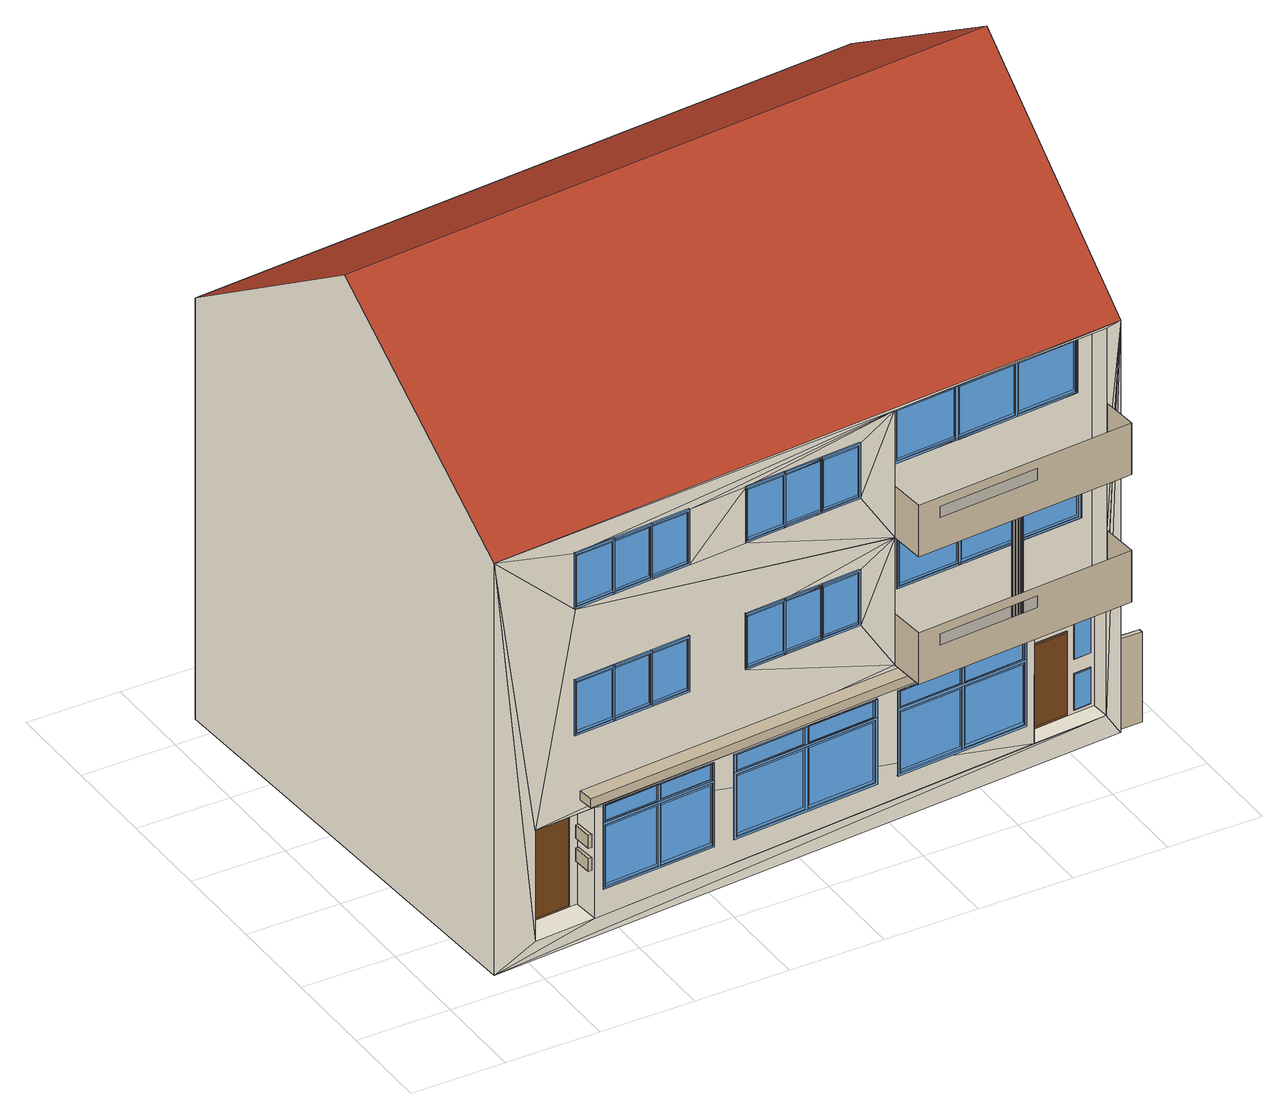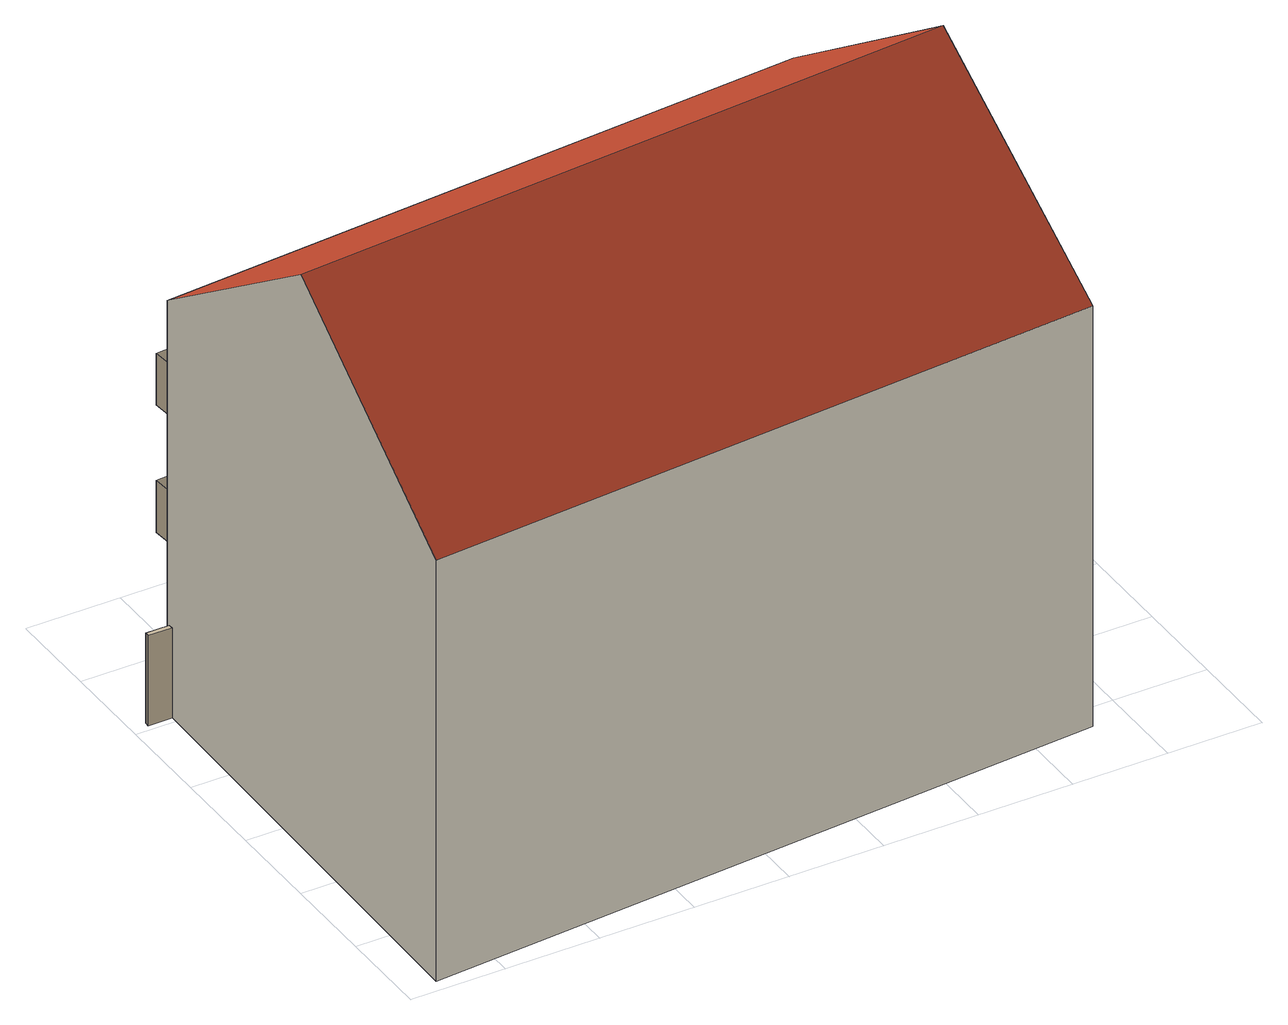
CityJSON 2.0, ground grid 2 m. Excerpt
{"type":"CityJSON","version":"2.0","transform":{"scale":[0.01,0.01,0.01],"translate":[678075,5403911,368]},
"CityObjects":{
"building1":{"type":"Building","attributes":{"dataAvailable":"Sufficient","measuredHeight":12.63},"children":["building1-1","building1-2","building1-3","building1-4","building1-5","building1-6"],"geometry":[{"type":"MultiSurface","lod":"3","boundaries":[[[0,1,2,3]],[[3,2,4,5]],[[6,7,1]],[[8,9,10,11,12,13,14,15]],[[16,0,17]],[[0,18,19]],[[1,0,20]],[[21,22,23,24,25,26]],[[27,22,1]],[[28,29,1]],[[30,31,7]],[[29,27,1]],[[32,33,29]],[[13,12,9,8,19,34]],[[35,28,1]],[[20,36,1]],[[37,38,39,40,41,42],[43,44,45,46]],[[29,28,35,7,42,47]],[[27,48,49,50]],[[7,35,1]],[[51,52,48]],[[22,21,34]],[[42,53,54,55,56,47],[57,58,59,60,61]],[[62,63,64]],[[0,3,5,65,18]],[[7,6,37,42]],[[66,31,30]],[[65,5,4,67]],[[36,6,1]],[[68,64,63]],[[52,51,15,14]],[[30,69,66]],[[69,17,66]],[[17,0,51]],[[70,62,69]],[[29,33,48]],[[48,27,29]],[[48,33,51]],[[51,0,19]],[[51,19,8,15]],[[62,64,17,69]],[[34,19,18]],[[1,22,71]],[[21,72,73,74,75,76,77,78,79,80,81,82,52,34]],[[66,33,55,54]],[[20,69,40,39]],[[83,84,85,33]],[[86,83,66]],[[69,20,70]],[[34,52,14,13]],[[87,86,66]],[[48,21,26,49],[88,89,90,91]],[[16,68,20]],[[92,87,66,17,51,33,85],[93,94,95,96,97,98,99,100,101]],[[68,63,20]],[[18,71,22]],[[33,66,83]],[[71,67,4,2,1]],[[63,102,20]],[[20,0,16]],[[34,18,22]],[[102,70,20]],[[75,74,103,104,105,72,21,48,52,82,106,107,79,78,108,109]],[[26,25,110,111,24,23,50,49],[112,113,114,115,116],[117,118,119,120],[121,122,123,124]],[[22,27,50,23]],[[125,126,127,128],[129,130,131,132]],[[131,130,133,134]],[[132,131,134,135]],[[128,127,10,11]],[[126,125,12,9]],[[125,128,11,12]],[[127,126,9,10]],[[9,12,11,10],[133,136,135,134]],[[129,132,135,136]],[[135,136,133,134]],[[130,129,136,133]],[[137,138,139,140],[141,142,143,144]],[[143,142,145,146]],[[144,143,146,147]],[[140,139,112,113]],[[138,137,114,116]],[[137,140,113,114]],[[139,138,116,112]],[[116,114,113,112],[145,148,147,146]],[[141,144,147,148]],[[147,148,145,146]],[[142,141,148,145]],[[149,150,151,152],[153,154,155,156]],[[155,154,157,158]],[[156,155,158,159]],[[152,151,124,121]],[[150,149,122,123]],[[149,152,121,122]],[[151,150,123,124]],[[123,122,121,124],[157,160,159,158]],[[153,156,159,160]],[[159,160,157,158]],[[154,153,160,157]],[[161,162,163,164]],[[161,164,165,166],[167,168,169,170]],[[171,172,173,174]],[[175,176,177,178],[179,180,181,182]],[[169,183,184,170]],[[185,176,175,186]],[[187,188,180,179]],[[189,190,191,192]],[[193,194,190,195]],[[183,184,196,197]],[[192,198,199,187,188,200,201,189]],[[166,193,162,161]],[[202,203,204,205]],[[188,198,181,180]],[[187,179,182,199]],[[168,197,183,169]],[[206,207,208,209,210,211,212,213]],[[214,173,172,215],[197,183,184,196]],[[182,179,180,181]],[[200,216,195,201]],[[217,218,219,220]],[[221,222,223,224]],[[217,225,221,218]],[[192,191,216,200,188,198]],[[222,178,177,226]],[[227,225,190,194]],[[196,167,170,184]],[[223,222,226,228]],[[195,190,189,201]],[[228,214,215,223]],[[199,182,181,198]],[[197,168,167,196]],[[224,221,225,227]],[[223,215,172,171]],[[164,163,194,165]],[[226,177,176,185]],[[194,193,166,165]],[[186,175,178,222]],[[174,173,214,228]],[[204,205,228,226]],[[228,205,207,208,209,210,224,223,171,174]],[[162,193,202,206,213,212,211,227,194,163]],[[205,207,206,202]],[[193,195,203,202]],[[219,204,226,185,186,222,221,218]],[[220,203,195,216,191,190,225,217]],[[229,230,231,232]],[[233,234,235,236]],[[233,236,237,238],[239,240,241,242]],[[204,203,220,219]],[[243,244,245,246]],[[238,213,234,233]],[[240,232,229,241]],[[247,248,60,249]],[[250,245,244,251],[232,229,230,231]],[[213,206,247,249,211,212,235,234]],[[236,235,212,237]],[[232,240,239,231]],[[246,245,250,208]],[[246,208,207,248,60,210,209,243]],[[231,239,242,230]],[[210,224,227,211]],[[209,251,244,243]],[[247,206,207,248]],[[60,210,211,249]],[[252,253,254,255]],[[252,255,256,257],[258,259,260,261]],[[262,263,264,265]],[[266,267,268,269],[270,271,272,273]],[[260,274,275,261]],[[276,267,266,277]],[[278,279,271,270]],[[280,281,282,283]],[[284,285,281,286]],[[274,275,287,288]],[[283,289,290,278,279,291,292,280]],[[257,284,253,252]],[[293,294,295,296]],[[279,289,272,271]],[[278,270,273,290]],[[259,288,274,260]],[[297,298,299,300,301,302,303,304]],[[305,264,263,306],[288,274,275,287]],[[273,270,271,272]],[[291,307,286,292]],[[308,16,17,309]],[[310,311,312,313]],[[308,314,310,16]],[[283,282,307,291,279,289]],[[311,269,268,315]],[[316,314,281,285]],[[287,258,261,275]],[[312,311,315,317]],[[286,281,280,292]],[[317,305,306,312]],[[290,273,272,289]],[[288,259,258,287]],[[313,310,314,316]],[[312,306,263,262]],[[255,254,285,256]],[[315,268,267,276]],[[285,284,257,256]],[[277,266,269,311]],[[265,264,305,317]],[[318,295,296,317,315]],[[317,296,298,299,300,301,313,312,262,265]],[[253,284,293,319,297,304,303,302,320,316,285,254]],[[296,298,319,293]],[[284,286,294,293]],[[17,318,315,276,277,311,310,16]],[[309,294,286,307,282,281,314,308]],[[321,322,323,324]],[[325,326,327,328]],[[325,328,329,330],[331,332,333,334]],[[318,295,294,309,17]],[[335,336,337,338]],[[330,339,304,326,325]],[[332,324,321,333]],[[340,64,68,341]],[[342,337,336,343],[324,321,322,323]],[[304,339,319,297,340,341,302,320,344,303,327,326]],[[328,327,303,344,329]],[[319,298,297]],[[324,332,331,323]],[[338,337,342,299]],[[338,299,298,64,68,301,300,335]],[[323,331,334,322]],[[302,301,313,316,320]],[[300,343,336,335]],[[340,297,298,64]],[[68,301,302,341]],[[345,346,347,348]],[[345,348,349,350],[351,352,353,354]],[[355,356,357,358]],[[359,360,361,362],[363,364,365,366]],[[353,367,368,354]],[[369,360,359,370]],[[371,372,364,363]],[[373,374,375,376]],[[377,378,374,379]],[[367,368,380,381]],[[376,382,383,371,372,384,385,373]],[[350,377,346,345]],[[386,387,388,97]],[[372,382,365,364]],[[371,363,366,383]],[[352,381,367,353]],[[389,390,391,392,393,394,395,396]],[[397,357,356,398],[381,367,368,380]],[[366,363,364,365]],[[384,399,379,385]],[[400,100,99,401]],[[93,402,403,404]],[[400,405,93,100]],[[376,375,399,384,372,382]],[[402,362,361,406]],[[407,405,374,378]],[[380,351,354,368]],[[403,402,406,408]],[[379,374,373,385]],[[408,397,398,403]],[[383,366,365,382]],[[381,352,351,380]],[[404,93,405,407]],[[403,398,356,355]],[[348,347,378,349]],[[406,361,360,369]],[[378,377,350,349]],[[370,359,362,402]],[[358,357,397,408]],[[409,388,97,408,406]],[[408,97,390,391,392,393,404,403,355,358]],[[346,377,386,410,389,396,395,394,411,407,378,347]],[[97,390,410,386]],[[377,379,387,386]],[[99,409,406,369,370,402,93,100]],[[401,387,379,399,375,374,405,400]],[[412,413,414,415]],[[416,417,418,419]],[[416,419,420,421],[422,423,424,425]],[[409,388,387,401,99]],[[426,427,428,429]],[[421,430,396,417,416]],[[423,415,412,424]],[[431,96,94,432]],[[433,428,427,434],[415,412,413,414]],[[396,430,410,389,431,432,394,411,435,395,418,417]],[[419,418,395,435,420]],[[410,390,389]],[[415,423,422,414]],[[429,428,433,391]],[[429,391,390,96,94,393,392,426]],[[414,422,425,413]],[[394,393,404,407,411]],[[392,434,427,426]],[[431,389,390,96]],[[94,393,394,432]],[[436,437,438,439]],[[436,439,440,441],[442,443,444,445]],[[446,447,448,449]],[[450,451,452,453],[454,455,456,457]],[[444,458,459,445]],[[460,451,450,461]],[[462,463,455,454]],[[464,465,466,467]],[[468,469,465,470]],[[458,459,471,472]],[[467,473,474,462,463,475,476,464]],[[441,468,437,436]],[[477,478,479,480]],[[463,473,456,455]],[[462,454,457,474]],[[443,472,458,444]],[[481,482,483,484,485,486,487,488]],[[489,448,447,490],[472,458,459,471]],[[457,454,455,456]],[[475,491,470,476]],[[492,92,85,493]],[[494,495,496,497]],[[492,498,494,92]],[[467,466,491,475,463,473]],[[495,453,452,499]],[[500,498,465,469]],[[471,442,445,459]],[[496,495,499,501]],[[470,465,464,476]],[[501,489,490,496]],[[474,457,456,473]],[[472,443,442,471]],[[497,494,498,500]],[[496,490,447,446]],[[439,438,469,440]],[[499,452,451,460]],[[469,468,441,440]],[[461,450,453,495]],[[449,448,489,501]],[[502,479,480,501,499]],[[501,480,482,483,484,485,497,496,446,449]],[[437,468,477,481,488,487,486,500,469,438]],[[480,482,481,477]],[[468,470,478,477]],[[85,502,499,460,461,495,494,92]],[[493,478,470,491,466,465,498,492]],[[503,504,505,506]],[[507,508,509,510]],[[507,510,511,512],[513,514,515,516]],[[502,479,478,493,85]],[[517,518,519,520]],[[512,488,508,507]],[[514,506,503,515]],[[521,83,86,522]],[[523,519,518,524],[506,503,504,505]],[[488,481,521,522,486,487,509,508]],[[510,509,487,511]],[[506,514,513,505]],[[520,519,523,483]],[[520,483,482,83,86,485,484,517]],[[505,513,516,504]],[[485,497,500,486]],[[484,524,518,517]],[[521,481,482,83]],[[86,485,486,522]],[[525,526,81,80],[527,528,529,530,531,532,533,534]],[[535,536,537,538]],[[539,540,541,542],[543,544,545,546]],[[547,548,549,550],[551,552,553,554,555,556,557,558]],[[544,545,546,543]],[[550,80,525,547]],[[559,560,561,535,536,562,563,564]],[[80,550,549,81]],[[536,560,565,537]],[[566,543,544,567]],[[535,538,568,561]],[[562,558,557,563]],[[561,568,565,560]],[[532,569,570,533]],[[548,526,81,549]],[[543,566,571,546]],[[533,570,572,530]],[[528,540,539,529]],[[553,556,573,574]],[[534,533,530,529]],[[534,542,541,527]],[[557,552,564,563]],[[559,551,558,562,536,560]],[[530,572,575,531]],[[529,539,542,534]],[[546,571,576,545]],[[577,554,553,574]],[[568,538,537,565]],[[564,552,551,559]],[[556,553,552,557]],[[578,555,554,577]],[[531,575,569,532]],[[573,556,555,578]],[[567,544,545,576]],[[569,575,572,570],[538,537,565,568]],[[578,577,574,573],[571,566,567,576]],[[527,541,540,528]],[[579,580,581,582]],[[583,584,585,586],[587,588,589,590]],[[579,582,591,592],[593,594,595,596]],[[592,597,580,579]],[[598,599,600,601]],[[595,602,603,596]],[[604,605,606,607]],[[608,584,583,609]],[[597,610,599,611]],[[601,612,613,614,615,616,617,598]],[[618,593,596,603]],[[619,594,593,618]],[[615,612,589,588]],[[614,615,588,587]],[[602,603,618,619]],[[525,547,548,526]],[[620,621,548,547],[600,599,610,581,580,597,611,622]],[[613,590,589,612]],[[594,619,602,595]],[[582,581,610,591]],[[623,624,625,626]],[[601,600,622,616,615,612]],[[614,587,590,613]],[[627,585,584,608]],[[609,583,586,628]],[[607,606,624,623]],[[590,587,588,589]],[[547,525,107,620]],[[611,599,598,617]],[[624,606,605,625],[619,602,603,618]],[[626,625,605,604]],[[626,628,627,623]],[[107,106,526,525],[604,607,623,627,608,609,628,626]],[[628,586,585,627]],[[610,597,592,591]],[[621,106,526,548]],[[616,622,611,617]],[[106,621,620,107]],[[629,630,631,632],[633,634,635,636]],[[637,638,639,640]],[[641,642,643,644]],[[645,105,646,647]],[[648,630,629,649]],[[650,651,634,633]],[[650,633,636,652]],[[105,645,653,73]],[[651,654,635,634]],[[655,656,657,658]],[[659,660,656,655]],[[644,654,652,650,651,661,662,641]],[[663,664,665,666]],[[660,667,642,668]],[[638,639,669,670]],[[671,632,631,672]],[[647,673,653,645],[643,642,667,657,656,660,668,674]],[[675,670,638,637]],[[652,636,635,654]],[[676,665,664,677],[670,638,639,669]],[[646,678,73,105],[663,666,679,672,648,649,671,680]],[[655,658,681,659],[682,675,637,640]],[[644,643,674,661,651,654]],[[668,642,641,662]],[[670,675,682,669]],[[669,682,640,639]],[[658,657,667,681]],[[679,676,677,680]],[[661,674,668,662]],[[680,677,664,663]],[[680,671,672,679]],[[672,631,630,648]],[[667,660,659,681]],[[636,633,634,635]],[[673,678,73,653]],[[666,665,676,679]],[[649,629,632,671]],[[683,684,685,686]],[[687,688,689,690]],[[691,692,693,694]],[[695,696,697,698]],[[699,700,701,702]],[[703,704,705,706]],[[707,708,696,695,687,688]],[[697,709,710,698]],[[711,712,673,647],[708,709,699,713,714,700,697,696]],[[715,694,703,716]],[[647,646,104,711]],[[717,718,719,720]],[[716,721,722,715]],[[712,103,678,673]],[[104,103,678,646],[723,724,716,703,706,691,694,715]],[[686,685,689,688]],[[715,722,725,723]],[[720,719,726,727]],[[728,713,699,702]],[[724,729,721,716]],[[718,717,730,731]],[[103,712,711,104]],[[685,684,690,689]],[[721,729,725,722],[717,730,727,720]],[[694,693,704,703]],[[646,647,673,678]],[[683,687,690,684]],[[730,727,720,717]],[[701,700,714,732]],[[710,709,708,707]],[[707,688,686,683,687,695,698,710]],[[692,705,704,693],[684,690,689,685]],[[723,725,729,724]],[[731,730,727,726]],[[732,728,702,701],[719,718,731,726]],[[706,705,692,691]],[[700,699,709,697]],[[732,714,713,728]],[[733,734,735,736],[737,738,739,740]],[[739,738,741,742]],[[740,739,742,743]],[[736,735,110,111]],[[734,733,24,25]],[[733,736,111,24]],[[735,734,25,110]],[[25,24,111,110],[741,744,743,742]],[[737,740,743,744]],[[743,744,741,742]],[[738,737,744,741]],[[745,746,747,748]],[[749,750,751,752],[746,747,753,754]],[[755,76,756,757]],[[76,755,758,77]],[[759,760,761,762]],[[759,763,764,760]],[[763,765,766,764]],[[747,753,754,746]],[[767,750,749,768]],[[746,745,769,754]],[[754,769,770,753]],[[771,772,773,774]],[[768,749,752,775]],[[776,777,778,779]],[[780,781,782,783,763,765]],[[783,782,771,774]],[[784,785,786,787]],[[761,760,764,766]],[[788,789,77,758]],[[790,791,792,793]],[[775,752,751,794]],[[775,779,790,768]],[[795,796,784,787]],[[786,785,797,798]],[[794,751,750,767]],[[793,792,777,776]],[[798,797,796,795]],[[748,747,753,770]],[[762,761,766,765]],[[779,778,791,790]],[[757,788,758,755],[781,772,784,796,797,785,771,782]],[[756,789,77,76],[794,767,768,790,793,776,779,775]],[[777,792,791,778],[760,764,766,761]],[[798,795,787,786],[769,745,748,770]],[[773,772,781,780]],[[780,765,762,759,763,783,774,773]],[[785,784,772,771]],[[757,756,109,799]],[[800,801,802,803]],[[756,757,788,789]],[[804,805,806,807]],[[808,809,810,811],[805,806,812,813]],[[109,108,789,756],[814,815,816,817,818,819,820,821]],[[803,822,823,824,825,826,827,800]],[[825,822,828,829]],[[824,830,831,823]],[[824,825,829,830]],[[806,812,813,805]],[[832,833,834,835]],[[799,836,788,757],[802,801,837,834,833,838,839,840]],[[835,834,837,841]],[[831,830,829,828]],[[826,840,839,827]],[[837,838,842,841]],[[817,843,844,818]],[[836,108,789,788]],[[839,801,800,827]],[[823,831,828,822]],[[819,845,846,820]],[[815,809,808,816]],[[816,808,811,821]],[[821,811,810,814]],[[108,836,799,109]],[[820,846,843,817]],[[805,804,847,813]],[[821,820,817,816]],[[803,802,840,826,825,822]],[[813,847,848,812]],[[845,844,843,846],[830,829,828,831]],[[832,835,841,842],[847,804,807,848]],[[818,844,845,819]],[[838,837,801,839]],[[807,806,812,848]],[[814,810,809,815]],[[842,838,833,832]],[[849,850,851,852]],[[849,852,853,854],[855,856,857,858]],[[859,860,861,862]],[[863,864,865,866],[867,868,869,870]],[[857,871,872,858]],[[873,864,863,874]],[[875,876,868,867]],[[877,878,879,880]],[[881,882,878,883]],[[871,872,884,885]],[[880,886,887,875,876,888,889,877]],[[854,881,850,849]],[[890,891,892,893]],[[876,886,869,868]],[[875,867,870,887]],[[856,885,871,857]],[[894,895,896,897,898,899,900,901]],[[902,861,860,903],[885,871,872,884]],[[870,867,868,869]],[[888,904,883,889]],[[905,45,44,906]],[[907,908,909,910]],[[905,911,907,45]],[[880,879,904,888,876,886]],[[908,866,865,912]],[[913,911,878,882]],[[884,855,858,872]],[[909,908,912,914]],[[883,878,877,889]],[[914,902,903,909]],[[887,870,869,886]],[[885,856,855,884]],[[910,907,911,913]],[[909,903,860,859]],[[852,851,882,853]],[[912,865,864,873]],[[882,881,854,853]],[[874,863,866,908]],[[862,861,902,914]],[[915,892,893,914,912]],[[914,893,895,896,897,898,910,909,859,862]],[[850,881,890,894,901,900,899,913,882,851]],[[893,895,894,890]],[[881,883,891,890]],[[44,915,912,873,874,908,907,45]],[[906,891,883,904,879,878,911,905]],[[916,917,918,919]],[[920,921,922,923]],[[920,923,924,925],[926,927,928,929]],[[915,892,891,906,44]],[[930,931,932,933]],[[925,901,921,920]],[[927,919,916,928]],[[934,43,46,935]],[[936,932,931,937],[919,916,917,918]],[[901,894,934,935,899,900,922,921]],[[923,922,900,924]],[[919,927,926,918]],[[933,932,936,896]],[[933,896,895,43,46,898,897,930]],[[918,926,929,917]],[[898,910,913,899]],[[897,937,931,930]],[[934,894,895,43]],[[46,898,899,935]],[[938,939,940,941],[942,943,944,945]],[[944,943,946,947]],[[945,944,947,948]],[[941,940,118,119]],[[939,938,120,117]],[[938,941,119,120]],[[940,939,117,118]],[[117,120,119,118],[946,949,948,947]],[[942,945,948,949]],[[948,949,946,947]],[[943,942,949,946]],[[950,951,952,953]],[[950,953,954,955],[956,957,958,959]],[[960,961,962,963]],[[964,965,966,967],[968,969,970,971]],[[958,972,973,959]],[[974,965,964,975]],[[976,977,969,968]],[[978,979,980,981]],[[982,983,979,984]],[[972,973,985,986]],[[981,987,988,976,977,989,990,978]],[[955,982,951,950]],[[991,992,993,994]],[[977,987,970,969]],[[976,968,971,988]],[[957,986,972,958]],[[995,996,997,998,999,1000,1001,1002]],[[1003,962,961,1004],[986,972,973,985]],[[971,968,969,970]],[[989,1005,984,990]],[[1006,63,62,1007]],[[1008,1009,1010,1011]],[[1006,1012,1008,63]],[[981,980,1005,989,977,987]],[[1009,967,966,1013]],[[1014,1012,979,983]],[[985,956,959,973]],[[1010,1009,1013,1015]],[[984,979,978,990]],[[1015,1003,1004,1010]],[[988,971,970,987]],[[986,957,956,985]],[[1011,1008,1012,1014]],[[1010,1004,961,960]],[[953,952,983,954]],[[1013,966,965,974]],[[983,982,955,954]],[[975,964,967,1009]],[[963,962,1003,1015]],[[1016,993,994,1015,1013]],[[1015,994,996,997,998,999,1011,1010,960,963]],[[951,982,991,995,1002,1001,1000,1014,983,952]],[[994,996,995,991]],[[982,984,992,991]],[[62,1016,1013,974,975,1009,1008,63]],[[1007,992,984,1005,980,979,1012,1006]],[[1017,1018,1019,1020]],[[1021,1022,1023,1024]],[[1021,1024,1025,1026],[1027,1028,1029,1030]],[[1016,993,992,1007,62]],[[1031,1032,1033,1034]],[[1026,1002,1022,1021]],[[1028,1020,1017,1029]],[[1035,70,102,1036]],[[1037,1033,1032,1038],[1020,1017,1018,1019]],[[1002,995,1035,1036,1000,1001,1023,1022]],[[1024,1023,1001,1025]],[[1020,1028,1027,1019]],[[1034,1033,1037,997]],[[1034,997,996,70,102,999,998,1031]],[[1019,1027,1030,1018]],[[999,1011,1014,1000]],[[998,1038,1032,1031]],[[1035,995,996,70]],[[102,999,1000,1036]],[[18,65,67,71]],[[36,20,39,38]],[[7,31,53,42]],[[53,31,66,54]],[[6,36,38,37]],[[30,7,42,41]],[[32,56,55,33]],[[32,29,47,56]],[[69,30,41,40]]],"semantics":{"surfaces":[{"type":"RoofSurface","klumMaterialClass":"Ceramic","klumMaterialIndex":"D105","materialUncertainty":"0.3"},{"type":"WallSurface","klumMaterialClass":"Plaster","klumMaterialIndex":"I202","materialUncertainty":"0.3"},{"type":"WallSurface","klumMaterialClass":"Granite","klumMaterialIndex":"F001"},{"type":"WallSurface"},{"type":"Door","frameMaterialClass":"Plastic","frameMaterialUncertainty":"0.3","paneMaterialClass":"Glass"},{"type":"Window","frameMaterialClass":"Plastic","frameMaterialUncertainty":"0.3","paneMaterialClass":"Glass","_cityeditor_layer":"Unclassified.LoD3"},{"type":"Window","frameMaterialClass":"Plastic","frameMaterialUncertainty":"0.3","paneMaterialClass":"Glass"},{"type":"Door","frameMaterialClass":"Plastic","frameMaterialUncertainty":"0.3","paneMaterialClass":"Glass","_cityeditor_layer":"Unclassified.LoD3"},{"type":"GroundSurface"},{"type":"OuterCeilingSurface"},{"type":"OuterFloorSurface"}],"values":[0,0,1,2,1,1,3,3,3,3,3,3,3,3,3,3,3,3,3,3,3,3,3,3,3,3,3,3,3,3,3,3,3,1,1,1,1,1,1,2,1,1,1,2,1,1,1,1,1,2,1,2,1,1,1,1,1,1,1,1,1,1,2,2,2,4,4,4,4,4,4,4,4,4,4,4,5,5,5,5,5,5,5,5,5,5,5,5,5,5,5,5,5,5,5,5,5,5,5,5,5,5,5,5,5,5,5,5,5,5,5,5,5,5,5,5,5,5,5,5,5,5,5,5,5,5,5,5,5,5,5,5,5,5,5,5,5,5,5,5,5,5,5,5,5,5,5,5,5,5,5,5,5,5,5,5,5,5,5,5,5,5,5,5,5,5,5,5,5,5,5,5,5,5,5,5,5,5,5,5,5,5,5,5,5,5,5,5,5,5,5,5,5,5,5,5,5,5,5,5,5,5,5,5,5,5,5,5,5,5,5,5,5,5,5,5,5,5,5,5,5,5,5,5,5,5,5,5,5,5,5,5,5,5,5,5,5,5,5,5,5,5,5,5,5,5,5,5,5,5,5,5,5,5,5,5,5,5,5,5,5,5,5,5,5,5,5,5,5,5,5,5,5,5,5,5,5,5,5,5,5,5,5,5,5,5,5,5,5,5,5,5,5,5,5,5,5,5,5,5,5,5,5,5,5,5,5,5,5,5,5,5,5,5,5,5,5,5,5,5,5,5,5,5,5,5,5,5,5,5,5,5,5,5,5,5,5,5,5,5,5,5,5,5,5,5,5,5,5,5,5,5,5,5,5,5,5,5,5,5,5,5,5,5,5,5,5,5,5,5,5,5,5,5,5,5,5,5,5,5,5,5,5,5,5,5,5,5,5,5,5,5,5,5,5,5,5,5,5,5,5,5,5,5,5,5,5,5,5,5,5,5,5,5,5,5,5,5,5,5,5,5,5,5,5,5,5,5,5,5,5,5,5,5,5,6,6,6,6,6,6,6,6,6,6,6,6,6,6,6,6,6,6,6,6,6,6,6,6,6,6,6,6,6,6,6,6,6,6,6,6,6,6,6,6,6,6,6,6,6,6,6,6,6,6,6,6,6,6,6,6,6,6,6,6,6,6,6,6,6,6,6,6,6,6,6,6,6,6,6,7,7,7,7,7,7,7,7,7,7,7,6,6,6,6,6,6,6,6,6,6,6,6,6,6,6,6,6,6,6,6,6,6,6,6,6,6,6,6,6,6,6,6,6,6,6,6,6,6,6,6,6,6,6,6,6,6,6,6,6,6,6,6,6,6,6,6,6,6,6,6,6,6,6,6,6,6,6,6,6,6,6,6,6,6,6,5,5,5,5,5,5,5,5,5,5,5,5,5,5,5,5,5,5,5,5,5,5,5,5,5,5,5,5,5,5,5,5,5,5,5,5,5,5,5,5,5,5,5,5,5,5,5,5,5,5,5,5,5,5,5,5,5,5,5,5,5,5,5,5,5,5,5,5,5,5,5,5,5,5,5,5,5,5,5,5,5,5,5,5,5,5,5,5,5,5,5,5,5,5,5,5,5,5,5,5,5,5,5,5,5,5,5,5,5,5,5,5,5,5,5,5,5,5,5,5,5,5,5,5,5,5,5,5,5,5,5,5,5,5,5,5,5,5,5,5,5,8,9,9,9,9,10,10,10,10]}}]},
"building1-1":{"type":"BuildingInstallation","attributes":{"klumMaterialClass":"Plaster","klumMaterialIndex":"I101","materialUncertainty":"0.3","_cityeditor_layer":"Unclassified.LoD3","relationToConstruction":"outside"},"parents":["building1"],"geometry":[{"type":"MultiSurface","lod":"3","boundaries":[[[1039,1040,33,1041]],[[35,1042,1043,28]],[[1039,1041,1043,1042],[1044,1045,1046,1047]],[[32,33,1041,1043,28]]]}]},
"building1-2":{"type":"BuildingInstallation","attributes":{"klumMaterialClass":"Plaster","klumMaterialIndex":"I202","materialUncertainty":"0.3","_cityeditor_layer":"Unclassified.LoD3","relationToConstruction":"outside"},"parents":["building1"],"geometry":[{"type":"MultiSurface","lod":"3","boundaries":[[[1048,1049,1050,1051]],[[1050,1052,1053,1051]],[[1049,1054,1052,1050]],[[1054,1049,1048,1055]],[[1054,1055,1053,1052]],[[1055,1048,1051,1053]]]}]},
"building1-3":{"type":"BuildingInstallation","attributes":{"klumMaterialClass":"Plaster","klumMaterialIndex":"I101","materialUncertainty":"0.3","_cityeditor_layer":"Unclassified.LoD3","relationToConstruction":"outside"},"parents":["building1"],"geometry":[{"type":"MultiSurface","lod":"3","boundaries":[[[1056,1057,69,1058]],[[1059,1060,1061,1062]],[[69,1062,1061,1058],[1063,1064,1065,1066,1067,1068,1069,1070,1071,1072,1073,1074,1075,1076,1077,1078,1079,1080,1081,1082,1083,1084,1085,1086]],[[1056,1058,1061,1060],[1087,1088,1089,1090]],[[1091,1092,1093,1094,1095,1096,1097,1098,1099,1100,1101,1102,1103,1104,1105,1106,1107,1108,1109,1110,1111,1112,1113,1114]],[[1064,1063,1092,1091]],[[1063,1086,1093,1092]],[[1086,1085,1094,1093]],[[1085,1084,1095,1094]],[[1084,1083,1096,1095]],[[1083,1082,1097,1096]],[[1082,1081,1098,1097]],[[1081,1080,1099,1098]],[[1080,1079,1100,1099]],[[1079,1078,1101,1100]],[[1078,1077,1102,1101]],[[1077,1076,1103,1102]],[[1076,1075,1104,1103]],[[1075,1074,1105,1104]],[[1074,1073,1106,1105]],[[1073,1072,1107,1106]],[[1072,1071,1108,1107]],[[1071,1070,1109,1108]],[[1070,1069,1110,1109]],[[1069,1068,1111,1110]],[[1068,1067,1112,1111]],[[1067,1066,1113,1112]],[[1066,1065,1114,1113]],[[1065,1064,1091,1114]]]}]},
"building1-4":{"type":"BuildingInstallation","attributes":{"materialUncertainty":"1","relationToConstruction":"outside"},"parents":["building1"],"geometry":[{"type":"MultiSurface","lod":"3","boundaries":[[[1115,1116,1117,1118]],[[1117,1116,1119,1120]],[[1118,1117,1120,1121]],[[1119,1122,1121,1120]],[[1116,1115,1122,1119]],[[1115,1118,1121,1122]]]}]},
"building1-5":{"type":"BuildingInstallation","attributes":{"materialUncertainty":"0.3","materialClass":"Metal","materialName":"Aluminium","_cityeditor_layer":"Unclassified.LoD3","relationToConstruction":"outside"},"parents":["building1"],"geometry":[{"type":"MultiSurface","lod":"3","boundaries":[[[1123,1124,1125,1126]],[[1126,1125,1127,1128]],[[1129,1123,1126,1128]],[[1130,1129,1128,1127]],[[1124,1130,1127,1125]]]}]},
"building1-6":{"type":"BuildingInstallation","attributes":{"materialUncertainty":"0.3","materialClass":"Metal","materialName":"Aluminium","relationToConstruction":"outside"},"parents":["building1"],"geometry":[{"type":"MultiSurface","lod":"3","boundaries":[[[1131,1132,1133,1134]],[[1135,1136,1137,1138]],[[1136,1131,1134,1137]],[[1134,1133,1138,1137]],[[1132,1135,1138,1133]]]}]}
},
"vertices":[
[126,56,947],[1514,166,947],[1522,668,1301],[100,555,1301],[1529,1171,966],[74,1055,966],[1484,164,942],[1484,164,661],[211,119,79],[233,121,79],[233,121,280],[326,128,280],[326,128,79],[343,129,79],[343,129,323],[211,119,323],[305,70,900],[305,70,777],[126,56,38],[216,63,79],[1013,126,942],[1322,151,88],[1482,164,88],[1479,203,88],[1420,199,88],[1330,191,88],[1319,190,88],[1482,164,327],[1484,164,381],[1484,164,380],[1031,128,662],[1031,128,661],[1031,128,381],[1013,126,381],[348,73,79],[1484,164,495],[1031,128,942],[1480,213,942],[1027,177,942],[1009,176,942],[1009,176,662],[1027,177,662],[1480,213,661],[1449,211,783],[1043,178,783],[1043,178,906],[1449,211,906],[1480,213,380],[1322,151,327],[1319,190,327],[1479,203,327],[216,63,323],[348,73,323],[1027,177,661],[1009,176,661],[1009,176,381],[1027,177,381],[1457,211,505],[1052,179,505],[1052,179,628],[1455,211,628],[1457,211,628],[684,100,777],[684,100,900],[558,90,777],[74,1055,38],[1013,126,661],[1529,1171,38],[558,90,900],[1013,126,662],[937,120,777],[1514,166,38],[1140,137,132],[1021,127,132],[1021,127,161],[975,123,172],[975,123,132],[657,98,132],[657,98,248],[613,94,259],[613,94,134],[368,75,134],[368,75,318],[937,120,497],[770,107,497],[684,100,497],[937,120,620],[770,107,620],[1319,187,134],[1322,154,134],[1322,154,319],[1319,187,319],[684,100,620],[389,77,620],[558,90,620],[558,90,534],[558,90,497],[392,77,497],[391,77,497],[305,70,497],[305,70,620],[369,75,620],[937,120,900],[1021,127,319],[1306,150,319],[1306,150,132],[368,75,319],[613,94,319],[657,98,319],[975,123,319],[1330,191,274],[1420,199,274],[1330,191,319],[1474,203,319],[1474,203,288],[1405,197,288],[1330,191,288],[1435,200,206],[1435,200,286],[1472,203,286],[1472,203,206],[1472,203,174],[1472,203,94],[1435,200,94],[1435,200,174],[324,145,79],[231,138,79],[231,138,280],[324,145,280],[233,138,83],[323,145,83],[323,145,276],[233,138,276],[324,128,83],[324,128,276],[234,121,276],[234,121,83],[1473,220,288],[1330,208,288],[1330,208,319],[1473,220,319],[1332,209,288],[1471,220,288],[1471,220,319],[1332,209,319],[1472,203,288],[1472,203,319],[1333,192,319],[1333,192,288],[1471,220,94],[1434,217,94],[1434,217,174],[1471,220,174],[1434,217,96],[1471,220,96],[1471,220,172],[1434,217,172],[1472,203,96],[1472,203,172],[1436,200,172],[1436,200,96],[1318,208,509],[1317,210,509],[1317,210,624],[1318,208,624],[1188,197,624],[1188,197,509],[1314,207,619],[1314,207,514],[1193,198,514],[1193,198,619],[1318,200,624],[1318,203,624],[1318,203,509],[1318,200,509],[1053,182,624],[1053,182,509],[1184,192,509],[1184,192,624],[1181,192,514],[1056,182,514],[1056,182,619],[1181,192,619],[1193,193,514],[1193,193,619],[1053,179,509],[1053,179,624],[1180,197,514],[1054,187,514],[1184,197,624],[1184,200,624],[1054,189,624],[1054,187,624],[1188,200,509],[1188,200,624],[1184,200,509],[1314,203,619],[1314,203,514],[1054,187,619],[1180,197,619],[1054,187,509],[1184,197,509],[1188,200,505],[1184,200,505],[1185,190,505],[1189,190,505],[1321,211,505],[1322,201,505],[1322,201,509],[1322,201,624],[1322,201,628],[1321,211,628],[1321,211,624],[1321,211,509],[1189,192,509],[1189,192,624],[1054,189,509],[1049,189,628],[1049,179,628],[1049,179,505],[1049,189,505],[1185,190,628],[1185,190,624],[1189,190,624],[1189,190,628],[1183,200,628],[1185,190,509],[1188,200,628],[1189,190,509],[1326,203,514],[1326,203,619],[1447,213,619],[1447,213,514],[1451,218,509],[1450,221,509],[1450,221,624],[1451,218,624],[1321,208,624],[1321,208,509],[1447,218,619],[1447,218,514],[1326,208,514],[1326,208,619],[1451,211,624],[1451,213,624],[1451,213,509],[1451,211,509],[1454,221,505],[1455,211,505],[1454,221,628],[1322,203,509],[1322,203,624],[472,91,781],[472,93,781],[472,93,896],[472,91,896],[392,84,896],[392,84,781],[470,91,891],[470,91,786],[394,84,786],[394,84,891],[473,83,896],[472,86,896],[472,86,781],[473,83,781],[307,72,896],[307,72,781],[389,79,781],[389,79,896],[387,79,786],[309,73,786],[309,73,891],[387,79,891],[395,79,786],[395,79,891],[307,70,781],[307,70,896],[387,84,786],[308,78,786],[389,84,896],[389,87,896],[308,80,896],[308,78,896],[391,87,781],[391,87,896],[389,87,781],[470,86,891],[470,86,786],[308,78,891],[387,84,891],[308,78,781],[389,84,781],[391,87,777],[389,87,777],[390,77,777],[392,77,777],[475,93,777],[475,83,777],[475,83,781],[475,83,896],[475,83,900],[475,93,900],[475,93,896],[475,93,781],[392,79,781],[392,79,896],[308,80,781],[304,80,900],[304,80,777],[389,77,900],[389,77,896],[392,77,896],[392,77,900],[389,87,900],[389,77,781],[391,87,900],[392,77,781],[389,77,777],[474,93,777],[474,93,900],[478,86,786],[478,86,891],[553,92,891],[553,92,786],[555,97,781],[555,100,781],[555,100,896],[555,97,896],[475,91,896],[475,91,781],[553,97,891],[553,97,786],[477,91,786],[477,91,891],[556,90,896],[555,92,896],[555,92,781],[556,90,781],[474,93,781],[558,100,777],[558,100,900],[475,86,781],[475,86,896],[474,93,896],[472,91,501],[472,93,501],[472,93,616],[472,91,616],[392,84,616],[392,84,501],[470,91,611],[470,91,506],[394,84,506],[394,84,611],[473,83,616],[472,86,616],[472,86,501],[473,83,501],[307,72,616],[307,72,501],[389,79,501],[389,79,616],[387,79,506],[309,73,506],[309,73,611],[387,79,611],[395,79,506],[395,79,611],[307,70,501],[307,70,616],[387,84,506],[308,78,506],[389,84,616],[389,87,616],[308,80,616],[308,78,616],[391,87,501],[391,87,616],[389,87,501],[470,86,611],[470,86,506],[308,78,611],[387,84,611],[308,78,501],[389,84,501],[391,87,497],[389,87,497],[390,77,497],[475,93,497],[475,83,497],[475,83,501],[475,83,616],[475,83,620],[475,93,620],[475,93,616],[475,93,501],[392,79,501],[392,79,616],[308,80,501],[304,80,620],[304,80,497],[389,77,616],[392,77,616],[392,77,620],[389,87,620],[389,77,501],[391,87,620],[392,77,501],[389,77,497],[474,93,497],[474,93,620],[478,86,506],[478,86,611],[553,92,611],[553,92,506],[555,97,501],[555,100,501],[555,100,616],[555,97,616],[475,91,616],[475,91,501],[553,97,611],[553,97,506],[477,91,506],[477,91,611],[556,90,616],[555,92,616],[555,92,501],[556,90,501],[474,93,501],[558,100,497],[558,100,620],[475,86,501],[475,86,616],[474,93,616],[851,121,501],[851,124,501],[851,124,616],[851,121,616],[770,114,616],[770,114,501],[849,121,611],[849,121,506],[773,115,506],[773,115,611],[851,113,616],[851,116,616],[851,116,501],[851,113,501],[686,103,616],[686,103,501],[768,109,501],[768,109,616],[766,109,506],[688,103,506],[688,103,611],[766,109,611],[774,110,506],[774,110,611],[686,100,501],[686,100,616],[765,114,506],[687,108,506],[768,114,616],[768,117,616],[687,110,616],[687,108,616],[770,117,501],[770,117,616],[768,117,501],[849,116,611],[849,116,506],[687,108,611],[765,114,611],[687,108,501],[768,114,501],[770,117,497],[768,117,497],[769,107,497],[771,107,497],[853,124,497],[854,114,497],[854,114,501],[854,114,616],[854,114,620],[853,124,620],[853,124,616],[853,124,501],[771,110,501],[771,110,616],[687,110,501],[683,110,620],[683,110,497],[768,107,620],[768,107,616],[771,107,616],[771,107,620],[767,117,620],[768,107,501],[770,117,620],[771,107,501],[768,107,497],[857,116,506],[857,116,611],[932,122,611],[932,122,506],[934,128,501],[934,130,501],[934,130,616],[934,128,616],[853,121,616],[853,121,501],[932,127,611],[932,127,506],[856,121,506],[856,121,611],[934,120,616],[934,123,616],[934,123,501],[934,120,501],[936,130,497],[936,130,620],[854,116,501],[854,116,616],[613,94,281],[368,75,281],[609,94,276],[609,94,138],[493,85,138],[489,85,138],[371,75,138],[371,75,276],[489,85,276],[493,85,276],[485,92,144],[372,83,144],[374,78,144],[486,87,144],[493,87,138],[609,97,138],[609,97,276],[493,87,276],[605,96,144],[497,88,144],[497,88,270],[605,96,270],[612,104,281],[367,85,281],[367,85,134],[612,104,134],[372,85,276],[489,95,276],[492,95,276],[608,104,276],[608,104,138],[492,95,138],[489,95,138],[372,85,138],[372,83,276],[372,83,270],[485,92,270],[372,83,138],[489,92,138],[489,92,276],[374,78,270],[605,101,144],[497,93,144],[486,87,270],[371,78,276],[489,87,276],[605,101,270],[489,87,138],[492,92,138],[492,92,276],[371,78,138],[497,93,270],[608,102,276],[608,102,138],[608,102,282],[608,104,282],[608,104,318],[608,102,318],[371,78,318],[371,78,282],[489,87,282],[489,87,318],[486,87,284],[374,78,284],[374,78,316],[486,87,316],[492,92,318],[492,92,282],[605,101,316],[605,101,284],[497,93,284],[497,93,316],[492,95,282],[489,92,318],[489,95,318],[372,85,318],[372,83,318],[497,88,284],[497,88,316],[609,94,318],[609,97,318],[609,97,282],[609,94,282],[371,75,282],[371,75,318],[492,95,318],[489,95,282],[372,83,316],[485,92,316],[485,92,284],[372,83,284],[372,83,282],[489,92,282],[605,96,316],[605,96,284],[612,104,319],[367,85,319],[372,85,282],[493,85,282],[493,87,282],[493,87,318],[493,85,318],[489,85,282],[489,85,318],[1025,130,275],[1025,130,137],[1162,141,137],[1162,141,275],[1159,141,143],[1028,130,143],[1028,130,269],[1159,141,269],[1171,146,143],[1171,142,143],[1171,142,269],[1171,146,269],[1162,146,275],[1162,148,275],[1026,138,275],[1027,135,275],[1305,160,132],[1306,150,280],[1305,160,280],[1025,127,137],[1025,127,275],[1158,146,143],[1027,135,143],[1158,146,269],[1021,137,132],[1027,135,269],[1301,157,137],[1301,159,137],[1301,159,275],[1301,157,275],[1166,146,137],[1166,149,137],[1027,135,137],[1162,146,137],[1301,149,275],[1301,152,275],[1301,152,137],[1301,149,137],[1166,149,275],[1162,148,137],[1298,152,269],[1298,152,143],[1162,138,275],[1162,138,137],[1021,137,280],[1026,138,137],[1297,157,143],[1167,141,137],[1167,141,275],[1021,127,280],[1167,139,137],[1167,139,275],[1166,146,275],[1297,157,269],[1158,146,282],[1159,141,282],[1159,141,316],[1158,146,316],[1027,135,282],[1027,135,316],[1028,130,316],[1028,130,282],[1025,127,318],[1025,130,318],[1162,141,318],[1162,138,318],[1027,135,281],[1026,138,281],[1162,148,281],[1162,146,281],[1166,149,318],[1166,149,281],[1166,146,281],[1166,146,318],[1162,138,281],[1162,141,281],[1025,130,281],[1025,127,281],[1027,135,318],[1026,138,318],[1162,148,318],[1162,146,318],[1305,160,319],[1021,137,319],[1301,159,318],[1301,159,281],[1167,139,318],[1167,139,281],[1298,152,282],[1297,157,282],[1297,157,316],[1298,152,316],[1167,141,281],[1167,141,318],[1301,149,318],[1301,149,281],[1301,152,318],[1171,146,316],[1171,142,316],[1301,157,318],[1301,152,281],[1171,142,282],[1171,146,282],[1301,157,281],[1419,216,88],[1329,208,88],[1329,208,274],[1419,216,274],[1331,209,93],[1418,216,93],[1418,216,270],[1331,209,270],[1419,198,93],[1419,198,270],[1332,192,270],[1332,192,93],[966,130,143],[966,125,143],[825,114,143],[825,119,143],[820,113,137],[970,125,137],[970,125,275],[820,113,275],[825,114,269],[966,125,269],[974,133,132],[975,123,280],[974,133,280],[657,108,132],[810,118,143],[811,113,143],[811,113,269],[810,118,269],[664,106,143],[665,101,143],[664,106,269],[665,101,269],[970,123,137],[820,111,137],[966,130,269],[825,119,269],[814,121,137],[814,121,275],[815,118,275],[815,118,137],[820,111,275],[662,98,275],[661,101,275],[815,113,275],[815,111,275],[664,106,275],[663,108,275],[663,108,137],[664,106,137],[819,121,275],[819,121,137],[819,118,137],[819,118,275],[657,108,280],[657,98,280],[815,111,137],[815,113,137],[661,101,137],[662,98,137],[970,123,275],[970,130,275],[970,133,275],[970,133,137],[970,130,137],[974,133,319],[815,118,318],[814,121,318],[663,108,318],[664,106,318],[966,130,282],[966,125,282],[825,114,282],[825,119,282],[820,113,281],[970,125,281],[970,125,318],[820,113,318],[825,114,316],[966,125,316],[970,123,318],[970,123,281],[820,111,281],[815,111,281],[662,98,281],[662,98,318],[815,111,318],[820,111,318],[664,106,316],[810,118,316],[810,118,282],[664,106,282],[664,106,281],[815,118,281],[665,101,316],[665,101,282],[811,113,282],[811,113,316],[970,130,281],[970,133,281],[970,133,318],[970,130,318],[657,108,319],[819,121,318],[819,121,281],[814,121,281],[663,108,281],[819,118,318],[819,118,281],[815,113,281],[661,101,281],[661,101,318],[815,113,318],[966,130,316],[825,119,316],[1311,207,787],[1311,210,787],[1311,210,902],[1311,207,902],[1182,197,902],[1182,197,787],[1307,207,897],[1307,207,792],[1187,197,792],[1187,197,897],[1311,200,902],[1311,202,902],[1311,202,787],[1311,200,787],[1046,181,902],[1046,181,787],[1178,192,787],[1178,192,902],[1175,191,792],[1050,181,792],[1050,181,897],[1175,191,897],[1187,192,792],[1187,192,897],[1047,179,787],[1047,179,902],[1174,196,792],[1048,186,792],[1178,197,902],[1178,199,902],[1048,189,902],[1048,186,902],[1182,199,787],[1182,199,902],[1178,199,787],[1308,202,897],[1308,202,792],[1048,186,897],[1174,196,897],[1048,186,787],[1178,197,787],[1182,199,783],[1178,199,783],[1179,189,783],[1183,189,783],[1315,210,783],[1316,200,783],[1316,200,787],[1316,200,902],[1316,200,906],[1315,210,906],[1315,210,902],[1315,210,787],[1183,192,787],[1183,192,902],[1048,189,787],[1042,188,906],[1042,188,783],[1178,189,906],[1178,189,902],[1183,189,902],[1183,189,906],[1177,199,906],[1178,189,787],[1182,199,906],[1183,189,787],[1178,189,783],[1320,203,792],[1320,203,897],[1441,213,897],[1441,213,792],[1444,218,787],[1444,220,787],[1444,220,902],[1444,218,902],[1315,208,902],[1315,208,787],[1440,217,897],[1440,217,792],[1319,208,792],[1319,208,897],[1444,210,902],[1444,213,902],[1444,213,787],[1444,210,787],[1448,221,783],[1448,221,906],[1316,203,787],[1316,203,902],[1471,220,206],[1434,217,206],[1434,217,286],[1471,220,286],[1434,217,207],[1471,220,207],[1471,220,284],[1434,217,284],[1472,203,207],[1472,203,284],[1436,200,284],[1436,200,207],[851,121,781],[851,124,781],[851,124,896],[851,121,896],[770,114,896],[770,114,781],[849,121,891],[849,121,786],[773,115,786],[773,115,891],[851,113,896],[851,116,896],[851,116,781],[851,113,781],[686,103,896],[686,103,781],[768,109,781],[768,109,896],[766,109,786],[688,103,786],[688,103,891],[766,109,891],[774,110,786],[774,110,891],[686,100,781],[686,100,896],[765,114,786],[687,108,786],[768,114,896],[768,117,896],[687,110,896],[687,108,896],[770,117,781],[770,117,896],[768,117,781],[849,116,891],[849,116,786],[687,108,891],[765,114,891],[687,108,781],[768,114,781],[770,117,777],[768,117,777],[769,107,777],[771,107,777],[853,124,777],[854,114,777],[854,114,781],[854,114,896],[854,114,900],[853,124,900],[853,124,896],[853,124,781],[771,110,781],[771,110,896],[687,110,781],[683,110,900],[683,110,777],[768,107,900],[768,107,896],[771,107,896],[771,107,900],[767,117,900],[768,107,781],[770,117,900],[771,107,781],[768,107,777],[857,116,786],[857,116,891],[932,122,891],[932,122,786],[934,128,781],[934,130,781],[934,130,896],[934,128,896],[853,121,896],[853,121,781],[932,127,891],[932,127,786],[856,121,786],[856,121,891],[934,120,896],[934,123,896],[934,123,781],[934,120,781],[936,130,777],[936,130,900],[854,116,781],[854,116,896],
[1019,49,495],[1013,126,495],[1019,49,381],[1490,86,495],[1490,86,381],[1066,52,475],[1281,70,475],[1281,70,450],[1066,52,450],
[1565,176,38],[1565,186,38],[1565,186,237],[1565,176,237],[1515,186,237],[1515,176,237],[1515,186,38],[1515,176,38],
[1019,49,776],[1013,126,776],[1019,49,662],[1484,164,776],[1490,86,776],[1490,86,662],[1484,164,662],[1252,73,662],[1254,75,662],[1256,77,662],[1257,79,662],[1257,82,662],[1257,85,662],[1255,87,662],[1254,89,662],[1251,91,662],[1249,92,662],[1246,92,662],[1243,92,662],[1241,91,662],[1239,89,662],[1237,87,662],[1236,84,662],[1236,81,662],[1236,79,662],[1238,76,662],[1239,74,662],[1242,72,662],[1244,71,662],[1247,71,662],[1250,72,662],[1066,52,756],[1281,70,756],[1281,70,731],[1066,52,731],[1254,75,407],[1252,73,407],[1250,72,407],[1247,71,407],[1244,71,407],[1242,72,407],[1239,74,407],[1238,76,407],[1236,79,407],[1236,81,407],[1236,84,407],[1237,87,407],[1239,89,407],[1241,91,407],[1243,92,407],[1246,92,407],[1249,92,407],[1251,91,407],[1254,89,407],[1255,87,407],[1257,85,407],[1257,82,407],[1257,79,407],[1256,77,407],
[315,71,353],[315,71,373],[1484,164,373],[1484,164,353],[318,37,373],[1487,130,373],[1487,130,353],[318,37,353],
[347,83,259],[344,124,259],[337,124,259],[340,83,259],[337,124,230],[340,83,230],[347,83,230],[344,124,230],
[347,83,208],[344,124,208],[337,124,208],[340,83,208],[344,124,179],[347,83,179],[340,83,179],[337,124,179]
]}
